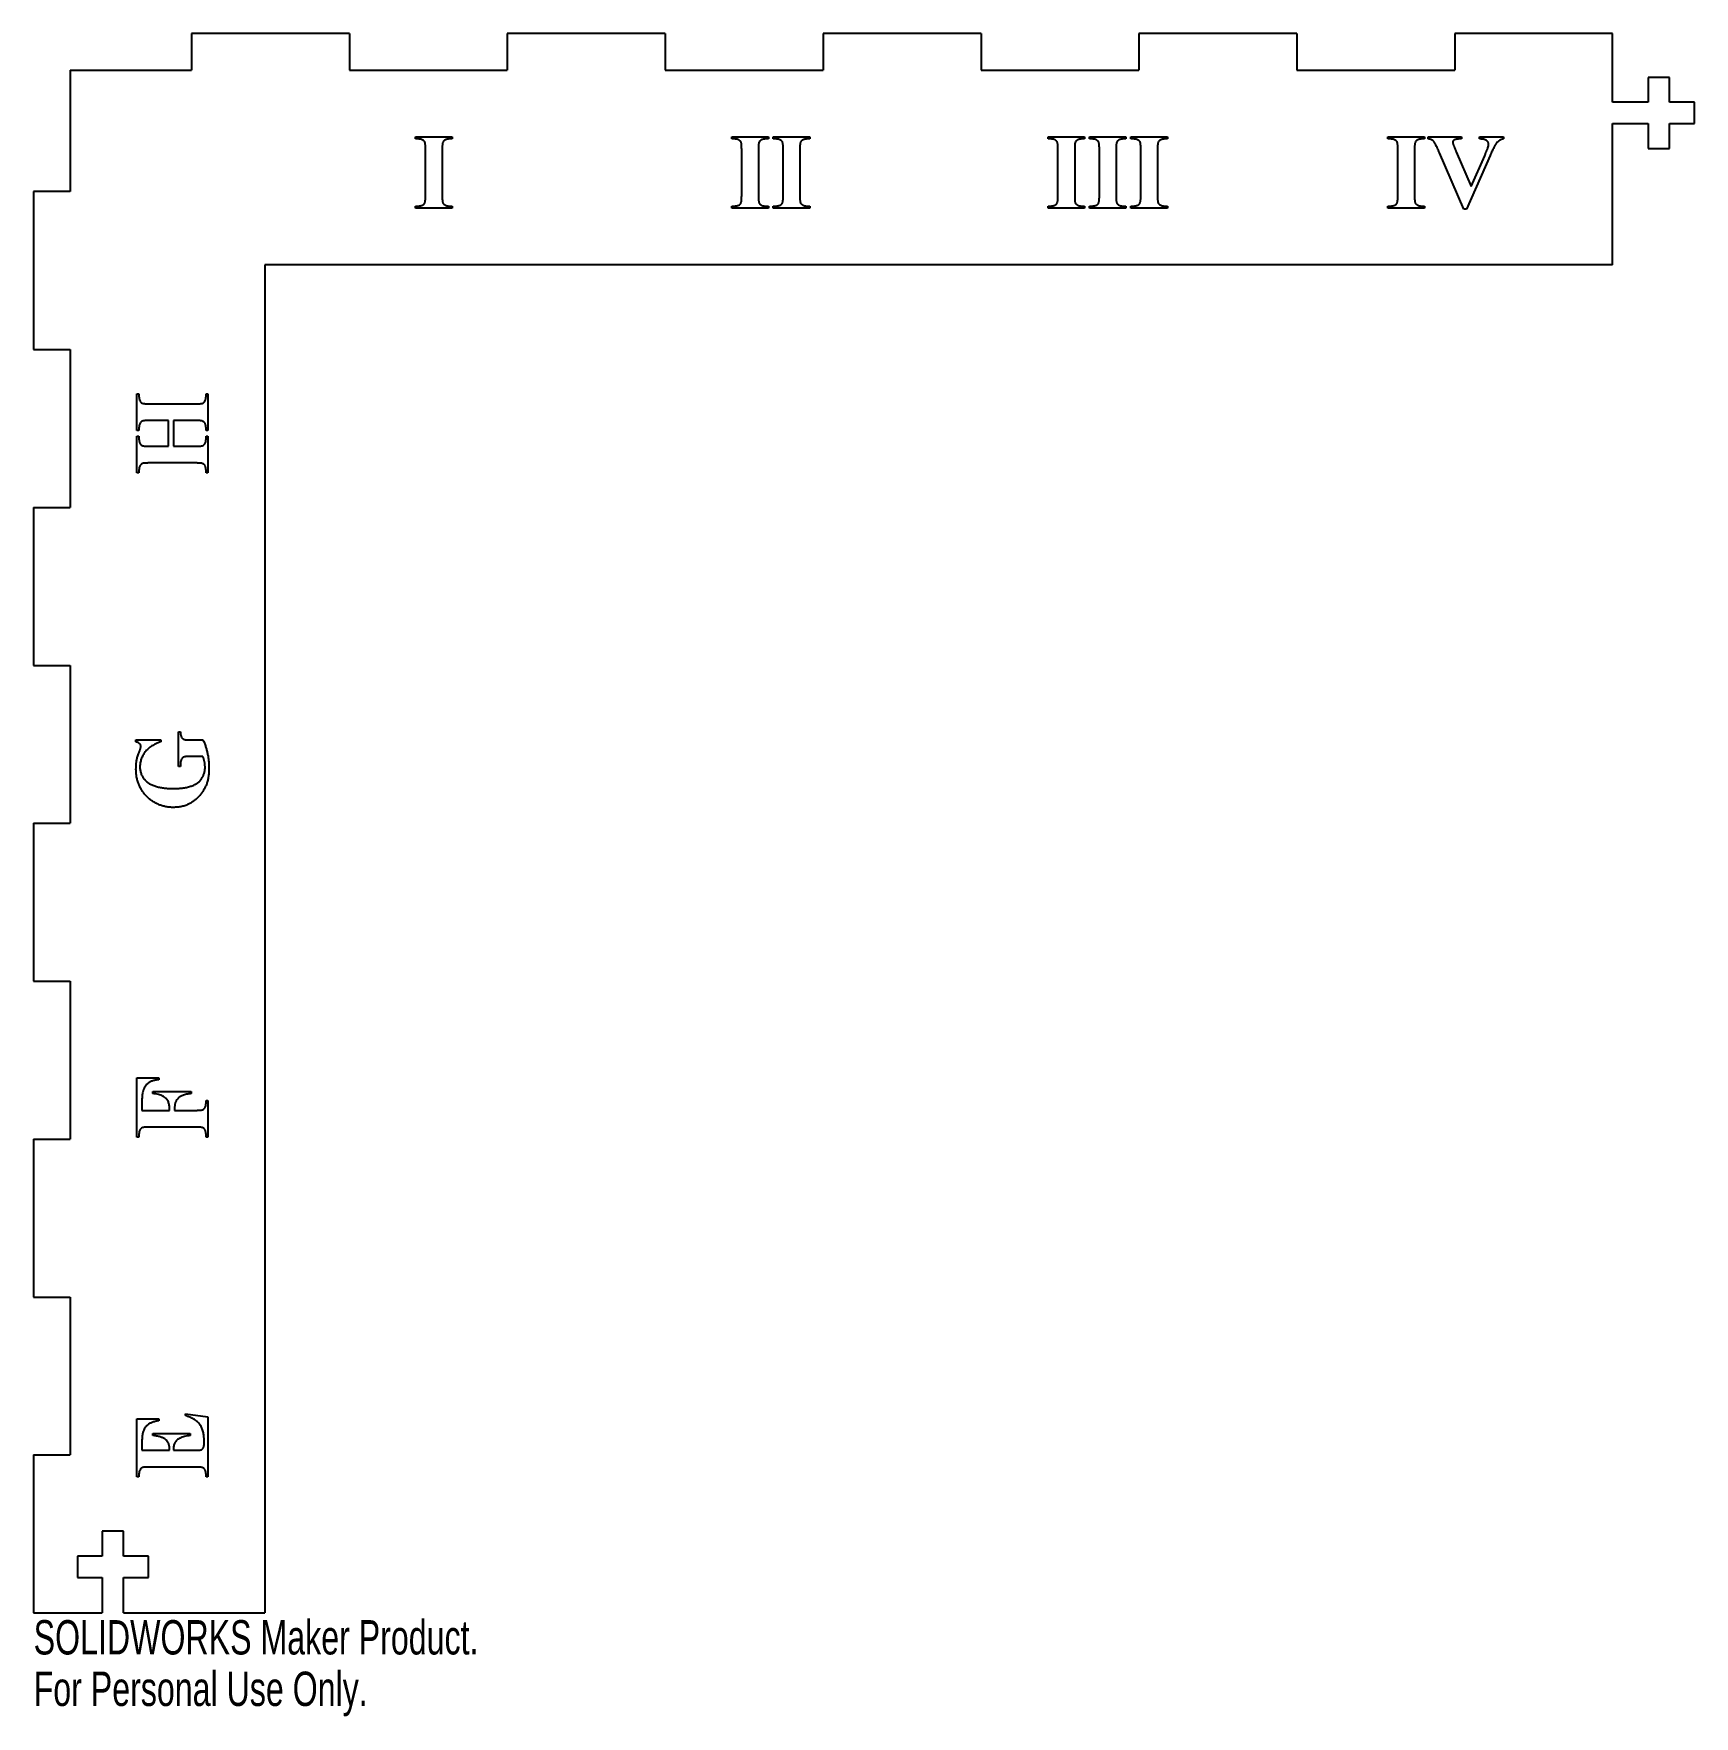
# Model space of a CAD drawing. Header units: millimetres. Extents: x 0 to 234, y -237 to 0.
import ezdxf

# ---------------------------------------------------------------- set-up
doc = ezdxf.new("R2010")
doc.units = ezdxf.units.MM
doc.styles.add('SLDTEXTSTYLE0', font='TXT', dxfattribs={"width": 0.7})

msp = doc.modelspace()

# ---------------------------------------------------------------- linework, layer by layer
at = {"color": 7, "linetype": 'Continuous', "lineweight": 25}
for p, q in [((22.23, 0), (22.23, -5.15)), ((44.45, 0), (22.23, 0)), ((44.45, 0), (44.45, -5.15)), ((66.67, 0), (66.67, -5.15)), ((88.9, 0), (66.67, 0)), ((88.9, 0), (88.9, -5.15)), ((111.12, 0), (111.12, -5.15)), ((133.35, 0), (111.12, 0)), ((133.35, 0), (133.35, -5.15)), ((155.57, 0), (155.57, -5.15)), ((177.8, 0), (155.57, 0)), ((177.8, 0), (177.8, -5.15)), ((200.03, 0), (200.03, -5.15)), ((222.25, 0), (200.03, 0)), ((222.25, -9.65), (222.25, 0)), ((5.15, -5.15), (5.15, -22.23)), ((5.15, -5.15), (22.23, -5.15)), ((44.45, -5.15), (66.67, -5.15)), ((88.9, -5.15), (111.12, -5.15)), ((133.35, -5.15), (155.57, -5.15)), ((177.8, -5.15), (200.03, -5.15)), ((227.25, -6.15), (227.25, -9.65)), ((230.25, -6.15), (227.25, -6.15)), ((230.25, -9.65), (230.25, -6.15)), ((227.25, -9.65), (222.25, -9.65)), ((233.75, -9.65), (230.25, -9.65)), ((233.75, -12.65), (233.75, -9.65)), ((222.25, -12.65), (227.25, -12.65)), ((222.25, -32.54), (222.25, -12.65)), ((227.25, -12.65), (227.25, -16.15)), ((230.25, -12.65), (233.75, -12.65)), ((230.25, -16.15), (230.25, -12.65)), ((53.76, -14.54), (58.9, -14.54)), ((53.76, -14.82), (53.76, -14.54)), ((54.08, -14.82), (53.76, -14.82)), ((55.15, -22.88), (55.15, -16.21)), ((57.51, -16.21), (57.51, -22.88)), ((58.9, -14.82), (58.57, -14.82)), ((58.9, -14.54), (58.9, -14.82)), ((98.27, -14.54), (103.41, -14.54)), ((98.27, -14.82), (98.27, -14.54)), ((98.59, -14.82), (98.27, -14.82)), ((99.66, -22.88), (99.66, -16.21)), ((102.02, -16.21), (102.02, -22.88)), ((103.41, -14.82), (103.08, -14.82)), ((103.41, -14.54), (103.41, -14.82)), ((104.1, -14.54), (109.24, -14.54)), ((104.1, -14.82), (104.1, -14.54)), ((104.43, -14.82), (104.1, -14.82)), ((105.49, -22.88), (105.49, -16.21)), ((107.85, -16.21), (107.85, -22.88)), ((109.24, -14.82), (108.91, -14.82)), ((109.24, -14.54), (109.24, -14.82)), ((142.78, -14.54), (147.92, -14.54)), ((142.78, -14.82), (142.78, -14.54)), ((143.1, -14.82), (142.78, -14.82)), ((144.17, -22.88), (144.17, -16.21)), ((146.53, -16.21), (146.53, -22.88)), ((147.92, -14.82), (147.59, -14.82)), ((147.92, -14.54), (147.92, -14.82)), ((148.61, -14.54), (153.75, -14.54)), ((148.61, -14.82), (148.61, -14.54)), ((148.94, -14.82), (148.61, -14.82)), ((150, -22.88), (150, -16.21)), ((152.36, -16.21), (152.36, -22.88)), ((153.75, -14.82), (153.42, -14.82)), ((153.75, -14.54), (153.75, -14.82)), ((154.44, -14.54), (159.58, -14.54)), ((154.44, -14.82), (154.44, -14.54)), ((154.77, -14.82), (154.44, -14.82)), ((155.83, -22.88), (155.83, -16.21)), ((158.19, -16.21), (158.19, -22.88)), ((159.58, -14.82), (159.26, -14.82)), ((159.58, -14.54), (159.58, -14.82)), ((190.62, -14.54), (195.76, -14.54)), ((190.62, -14.82), (190.62, -14.54)), ((190.95, -14.82), (190.62, -14.82)), ((192.01, -22.88), (192.01, -16.21)), ((194.37, -16.21), (194.37, -22.88)), ((195.76, -14.82), (195.43, -14.82)), ((195.76, -14.54), (195.76, -14.82)), ((196.27, -14.54), (200.96, -14.54)), ((196.27, -14.82), (196.27, -14.54)), ((200.96, -14.82), (200.8, -14.82)), ((200.96, -14.54), (200.96, -14.82)), ((203.49, -14.82), (203.49, -14.54)), ((203.49, -14.54), (206.87, -14.54)), ((206.87, -14.54), (206.87, -14.82)), ((227.25, -16.15), (230.25, -16.15)), ((201.31, -24.68), (197.88, -16.76)), ((200.22, -16.61), (202.34, -21.5)), ((204.99, -17.17), (201.69, -24.68)), ((202.34, -21.5), (204.24, -17.18)), ((0, -22.23), (0, -44.45)), ((5.15, -22.23), (0, -22.23)), ((53.76, -24.27), (54.08, -24.27)), ((53.76, -24.54), (53.76, -24.27)), ((58.9, -24.54), (53.76, -24.54)), ((58.57, -24.27), (58.9, -24.27)), ((58.9, -24.27), (58.9, -24.54)), ((98.27, -24.27), (98.59, -24.27)), ((98.27, -24.54), (98.27, -24.27)), ((103.41, -24.54), (98.27, -24.54)), ((103.08, -24.27), (103.41, -24.27)), ((103.41, -24.27), (103.41, -24.54)), ((104.1, -24.27), (104.43, -24.27)), ((104.1, -24.54), (104.1, -24.27)), ((109.24, -24.54), (104.1, -24.54)), ((108.91, -24.27), (109.24, -24.27)), ((109.24, -24.27), (109.24, -24.54)), ((142.78, -24.27), (143.1, -24.27)), ((142.78, -24.54), (142.78, -24.27)), ((147.92, -24.54), (142.78, -24.54)), ((147.59, -24.27), (147.92, -24.27)), ((147.92, -24.27), (147.92, -24.54)), ((148.61, -24.27), (148.94, -24.27)), ((148.61, -24.54), (148.61, -24.27)), ((153.75, -24.54), (148.61, -24.54)), ((153.42, -24.27), (153.75, -24.27)), ((153.75, -24.27), (153.75, -24.54)), ((154.44, -24.27), (154.77, -24.27)), ((154.44, -24.54), (154.44, -24.27)), ((159.58, -24.54), (154.44, -24.54)), ((159.26, -24.27), (159.58, -24.27)), ((159.58, -24.27), (159.58, -24.54)), ((190.62, -24.27), (190.95, -24.27)), ((190.62, -24.54), (190.62, -24.27)), ((195.76, -24.54), (190.62, -24.54)), ((195.43, -24.27), (195.76, -24.27)), ((195.76, -24.27), (195.76, -24.54)), ((201.69, -24.68), (201.31, -24.68)), ((222.25, -32.54), (32.54, -32.54)), ((32.54, -32.54), (32.54, -222.25)), ((0, -44.45), (5.15, -44.45)), ((5.15, -44.45), (5.15, -66.67)), ((14.54, -50.7), (14.82, -50.7)), ((14.54, -55.84), (14.54, -50.7)), ((14.82, -50.7), (14.82, -51.02)), ((16.21, -52.09), (22.88, -52.09)), ((24.27, -50.7), (24.54, -50.7)), ((24.27, -51.02), (24.27, -50.7)), ((24.54, -50.7), (24.54, -55.84)), ((18.99, -54.45), (16.21, -54.45)), ((18.99, -58.06), (18.99, -54.45)), ((22.88, -54.45), (19.68, -54.45)), ((19.68, -54.45), (19.68, -58.06)), ((14.82, -55.84), (14.54, -55.84)), ((14.54, -56.67), (14.82, -56.67)), ((14.54, -61.81), (14.54, -56.67)), ((14.82, -55.52), (14.82, -55.84)), ((14.82, -56.67), (14.82, -57)), ((24.27, -55.84), (24.27, -55.52)), ((24.54, -55.84), (24.27, -55.84)), ((24.27, -56.67), (24.54, -56.67)), ((24.27, -57), (24.27, -56.67)), ((24.54, -56.67), (24.54, -61.81)), ((16.21, -58.06), (18.99, -58.06)), ((19.68, -58.06), (22.88, -58.06)), ((14.82, -61.48), (14.82, -61.81)), ((22.88, -60.42), (16.21, -60.42)), ((24.27, -61.81), (24.27, -61.48)), ((14.82, -61.81), (14.54, -61.81)), ((24.54, -61.81), (24.27, -61.81)), ((0, -66.67), (0, -88.9)), ((0, -66.67), (5.15, -66.67)), ((0, -88.9), (5.15, -88.9)), ((5.15, -88.9), (5.15, -111.12)), ((14.4, -99.38), (17.88, -99.38)), ((14.4, -99.66), (14.4, -99.38)), ((17.88, -99.38), (17.88, -99.66)), ((20.38, -98.27), (20.65, -98.27)), ((20.38, -103.13), (20.38, -98.27)), ((21.77, -99.38), (23.83, -99.38)), ((23.83, -101.74), (21.77, -101.74)), ((20.65, -103.13), (20.38, -103.13)), ((20.65, -102.85), (20.65, -103.13)), ((0, -111.12), (0, -133.35)), ((0, -111.12), (5.15, -111.12)), ((0, -133.35), (5.15, -133.35)), ((5.15, -133.35), (5.15, -155.57)), ((14.54, -146.94), (17.6, -146.94)), ((14.54, -155.28), (14.54, -146.94)), ((16.77, -148.89), (22.18, -148.89)), ((16.77, -149.17), (16.77, -148.89)), ((17.6, -146.94), (17.6, -147.22)), ((22.18, -148.89), (22.18, -149.17)), ((15.24, -150.55), (15.24, -151.53)), ((15.24, -151.53), (19.13, -151.53)), ((19.13, -151.53), (19.13, -151.25)), ((19.82, -151.25), (19.82, -151.53)), ((19.82, -151.53), (22.88, -151.53)), ((24.27, -150.14), (24.54, -150.14)), ((24.27, -150.46), (24.27, -150.14)), ((24.54, -150.14), (24.54, -155.28)), ((22.88, -153.89), (16.21, -153.89)), ((0, -155.57), (0, -177.8)), ((0, -155.57), (5.15, -155.57)), ((14.82, -155.28), (14.54, -155.28)), ((14.82, -154.95), (14.82, -155.28)), ((24.27, -155.28), (24.27, -154.95)), ((24.54, -155.28), (24.27, -155.28)), ((0, -177.8), (5.15, -177.8)), ((5.15, -177.8), (5.15, -200.03)), ((14.54, -194.93), (17.6, -194.93)), ((14.54, -203.12), (14.54, -194.93)), ((17.6, -194.93), (17.6, -195.2)), ((21.39, -194.23), (24.54, -194.67)), ((21.39, -194.49), (21.39, -194.23)), ((24.54, -194.67), (24.54, -203.12)), ((15.24, -198.4), (15.24, -199.37)), ((16.77, -197.01), (22.04, -197.01)), ((16.77, -197.29), (16.77, -197.01)), ((22.04, -197.01), (22.04, -197.29)), ((23.99, -198.44), (23.99, -197.86)), ((0, -200.03), (0, -222.25)), ((0, -200.03), (5.15, -200.03)), ((15.24, -199.37), (19.13, -199.37)), ((19.13, -199.37), (19.13, -199.17)), ((19.68, -199.37), (22.54, -199.37)), ((14.82, -203.12), (14.54, -203.12)), ((14.82, -202.79), (14.82, -203.12)), ((22.88, -201.73), (16.21, -201.73)), ((24.27, -203.12), (24.27, -202.79)), ((24.54, -203.12), (24.27, -203.12)), ((12.65, -210.75), (9.65, -210.75)), ((9.65, -210.75), (9.65, -214.25)), ((12.65, -214.25), (12.65, -210.75)), ((9.65, -214.25), (6.15, -214.25)), ((6.15, -214.25), (6.15, -217.25)), ((16.15, -214.25), (12.65, -214.25)), ((16.15, -217.25), (16.15, -214.25)), ((6.15, -217.25), (9.65, -217.25)), ((9.65, -217.25), (9.65, -222.25)), ((12.65, -222.25), (12.65, -217.25)), ((12.65, -217.25), (16.15, -217.25)), ((0, -222.25), (9.65, -222.25)), ((12.65, -222.25), (32.54, -222.25))]:
    msp.add_line(p, q, dxfattribs=at)
for points, knots in [([(55.15, -16.21), (55.15, -16.15), (55.14, -16.04), (55.14, -15.88), (55.14, -15.74), (55.13, -15.61), (55.12, -15.51), (55.1, -15.42), (55.09, -15.34), (55.06, -15.27), (55.02, -15.19), (54.94, -15.11), (54.85, -15.03), (54.74, -14.96), (54.61, -14.89), (54.45, -14.85), (54.28, -14.83), (54.15, -14.82), (54.08, -14.82)], [0, 0, 0, 0, 0.084613, 0.161914, 0.229881, 0.289565, 0.342051, 0.385497, 0.421755, 0.449509, 0.498612, 0.551975, 0.609755, 0.673205, 0.743313, 0.82036, 0.904857, 1, 1, 1, 1]), ([(57.59, -15.31), (57.58, -15.33), (57.56, -15.37), (57.55, -15.44), (57.53, -15.52), (57.53, -15.63), (57.52, -15.75), (57.51, -15.89), (57.51, -16.04), (57.51, -16.15), (57.51, -16.21)], [0, 0, 0, 0, 0.0613944, 0.1398539, 0.2347603, 0.350353, 0.4848272, 0.6382897, 0.8083673, 1, 1, 1, 1]), ([(57.88, -14.97), (57.85, -14.99), (57.79, -15.03), (57.71, -15.11), (57.64, -15.2), (57.61, -15.27), (57.59, -15.31)], [0, 0, 0, 0, 0.2322074, 0.4697022, 0.7270458, 1, 1, 1, 1]), ([(58.57, -14.82), (58.5, -14.82), (58.37, -14.83), (58.19, -14.85), (58.03, -14.9), (57.93, -14.95), (57.88, -14.97)], [0, 0, 0, 0, 0.286954, 0.546199, 0.781657, 1, 1, 1, 1]), ([(99.66, -16.21), (99.65, -16.15), (99.65, -16.04), (99.65, -15.88), (99.65, -15.74), (99.64, -15.61), (99.63, -15.51), (99.61, -15.42), (99.6, -15.34), (99.57, -15.27), (99.53, -15.19), (99.45, -15.11), (99.36, -15.03), (99.25, -14.96), (99.12, -14.89), (98.96, -14.85), (98.79, -14.83), (98.66, -14.82), (98.59, -14.82)], [0, 0, 0, 0, 0.084613, 0.161914, 0.229881, 0.289565, 0.342051, 0.385497, 0.421755, 0.449509, 0.498612, 0.551975, 0.609755, 0.673205, 0.743313, 0.82036, 0.904857, 1, 1, 1, 1]), ([(102.1, -15.31), (102.09, -15.33), (102.07, -15.37), (102.06, -15.44), (102.04, -15.52), (102.04, -15.63), (102.03, -15.75), (102.02, -15.89), (102.02, -16.04), (102.02, -16.15), (102.02, -16.21)], [0, 0, 0, 0, 0.061394, 0.139854, 0.23476, 0.350353, 0.484827, 0.63829, 0.808367, 1, 1, 1, 1]), ([(102.39, -14.97), (102.36, -14.99), (102.3, -15.03), (102.22, -15.11), (102.15, -15.2), (102.12, -15.27), (102.1, -15.31)], [0, 0, 0, 0, 0.232207, 0.469702, 0.727046, 1, 1, 1, 1]), ([(103.08, -14.82), (103.01, -14.82), (102.88, -14.83), (102.7, -14.85), (102.54, -14.9), (102.44, -14.95), (102.39, -14.97)], [0, 0, 0, 0, 0.286954, 0.546199, 0.781657, 1, 1, 1, 1]), ([(105.49, -16.21), (105.49, -16.15), (105.49, -16.04), (105.49, -15.88), (105.48, -15.74), (105.47, -15.61), (105.46, -15.51), (105.44, -15.42), (105.43, -15.34), (105.4, -15.27), (105.36, -15.19), (105.29, -15.11), (105.19, -15.03), (105.08, -14.96), (104.95, -14.89), (104.79, -14.85), (104.62, -14.83), (104.49, -14.82), (104.43, -14.82)], [0, 0, 0, 0, 0.084613, 0.161914, 0.229881, 0.289565, 0.342051, 0.385497, 0.421755, 0.449509, 0.498612, 0.551975, 0.609755, 0.673205, 0.743313, 0.82036, 0.904857, 1, 1, 1, 1]), ([(107.93, -15.31), (107.92, -15.33), (107.91, -15.37), (107.9, -15.44), (107.88, -15.52), (107.87, -15.63), (107.86, -15.75), (107.85, -15.89), (107.85, -16.04), (107.85, -16.15), (107.85, -16.21)], [0, 0, 0, 0, 0.061394, 0.139854, 0.23476, 0.350353, 0.484827, 0.63829, 0.808367, 1, 1, 1, 1]), ([(108.23, -14.97), (108.2, -14.99), (108.13, -15.03), (108.05, -15.11), (107.98, -15.2), (107.95, -15.27), (107.93, -15.31)], [0, 0, 0, 0, 0.232207, 0.469702, 0.727046, 1, 1, 1, 1]), ([(108.91, -14.82), (108.85, -14.82), (108.72, -14.83), (108.53, -14.85), (108.37, -14.9), (108.27, -14.95), (108.23, -14.97)], [0, 0, 0, 0, 0.286954, 0.546199, 0.781657, 1, 1, 1, 1]), ([(144.17, -16.21), (144.16, -16.15), (144.16, -16.04), (144.16, -15.88), (144.16, -15.74), (144.15, -15.61), (144.14, -15.51), (144.12, -15.42), (144.11, -15.34), (144.08, -15.27), (144.04, -15.19), (143.96, -15.11), (143.87, -15.03), (143.76, -14.96), (143.63, -14.89), (143.47, -14.85), (143.29, -14.83), (143.17, -14.82), (143.1, -14.82)], [0, 0, 0, 0, 0.084613, 0.161914, 0.229881, 0.289565, 0.342051, 0.385497, 0.421755, 0.449509, 0.498612, 0.551975, 0.609755, 0.673205, 0.743313, 0.82036, 0.904857, 1, 1, 1, 1]), ([(146.61, -15.31), (146.6, -15.33), (146.58, -15.37), (146.57, -15.44), (146.55, -15.52), (146.55, -15.63), (146.54, -15.75), (146.53, -15.89), (146.53, -16.04), (146.53, -16.15), (146.53, -16.21)], [0, 0, 0, 0, 0.061394, 0.139854, 0.23476, 0.350353, 0.484827, 0.63829, 0.808367, 1, 1, 1, 1]), ([(146.9, -14.97), (146.87, -14.99), (146.81, -15.03), (146.73, -15.11), (146.66, -15.2), (146.63, -15.27), (146.61, -15.31)], [0, 0, 0, 0, 0.2322074, 0.4697022, 0.7270458, 1, 1, 1, 1]), ([(147.59, -14.82), (147.52, -14.82), (147.39, -14.83), (147.21, -14.85), (147.05, -14.9), (146.95, -14.95), (146.9, -14.97)], [0, 0, 0, 0, 0.286954, 0.546199, 0.781657, 1, 1, 1, 1]), ([(150, -16.21), (150, -16.15), (150, -16.04), (150, -15.88), (149.99, -15.74), (149.98, -15.61), (149.97, -15.51), (149.95, -15.42), (149.94, -15.34), (149.91, -15.27), (149.87, -15.19), (149.8, -15.11), (149.7, -15.03), (149.59, -14.96), (149.46, -14.89), (149.3, -14.85), (149.13, -14.83), (149, -14.82), (148.94, -14.82)], [0, 0, 0, 0, 0.084613, 0.161914, 0.229881, 0.289565, 0.342051, 0.385497, 0.421755, 0.449509, 0.498612, 0.551975, 0.609755, 0.673205, 0.743313, 0.82036, 0.904857, 1, 1, 1, 1]), ([(152.44, -15.31), (152.43, -15.33), (152.42, -15.37), (152.41, -15.44), (152.39, -15.52), (152.38, -15.63), (152.37, -15.75), (152.36, -15.89), (152.36, -16.04), (152.36, -16.15), (152.36, -16.21)], [0, 0, 0, 0, 0.0613944, 0.1398539, 0.2347603, 0.350353, 0.4848272, 0.6382897, 0.8083673, 1, 1, 1, 1]), ([(152.74, -14.97), (152.71, -14.99), (152.64, -15.03), (152.56, -15.11), (152.49, -15.2), (152.46, -15.27), (152.44, -15.31)], [0, 0, 0, 0, 0.2322074, 0.4697022, 0.7270458, 1, 1, 1, 1]), ([(153.42, -14.82), (153.36, -14.82), (153.23, -14.83), (153.04, -14.85), (152.88, -14.9), (152.78, -14.95), (152.74, -14.97)], [0, 0, 0, 0, 0.286954, 0.546199, 0.781657, 1, 1, 1, 1]), ([(155.83, -16.21), (155.83, -16.15), (155.83, -16.04), (155.83, -15.88), (155.82, -15.74), (155.81, -15.61), (155.8, -15.51), (155.79, -15.42), (155.78, -15.34), (155.75, -15.27), (155.7, -15.19), (155.63, -15.11), (155.54, -15.03), (155.43, -14.96), (155.29, -14.89), (155.14, -14.85), (154.96, -14.83), (154.84, -14.82), (154.77, -14.82)], [0, 0, 0, 0, 0.084613, 0.161914, 0.229881, 0.289565, 0.342051, 0.385497, 0.421755, 0.449509, 0.498612, 0.551975, 0.609755, 0.673205, 0.743313, 0.82036, 0.904857, 1, 1, 1, 1]), ([(158.27, -15.31), (158.27, -15.33), (158.25, -15.37), (158.24, -15.44), (158.22, -15.52), (158.21, -15.63), (158.2, -15.75), (158.2, -15.89), (158.2, -16.04), (158.19, -16.15), (158.19, -16.21)], [0, 0, 0, 0, 0.061394, 0.139854, 0.23476, 0.350353, 0.484827, 0.63829, 0.808367, 1, 1, 1, 1]), ([(158.57, -14.97), (158.54, -14.99), (158.48, -15.03), (158.4, -15.11), (158.33, -15.2), (158.29, -15.27), (158.27, -15.31)], [0, 0, 0, 0, 0.2322074, 0.4697022, 0.7270458, 1, 1, 1, 1]), ([(159.26, -14.82), (159.19, -14.82), (159.06, -14.83), (158.88, -14.85), (158.71, -14.9), (158.62, -14.95), (158.57, -14.97)], [0, 0, 0, 0, 0.286954, 0.546199, 0.781657, 1, 1, 1, 1]), ([(192.01, -16.21), (192.01, -16.15), (192.01, -16.04), (192.01, -15.88), (192, -15.74), (191.99, -15.61), (191.98, -15.51), (191.96, -15.42), (191.95, -15.34), (191.92, -15.27), (191.88, -15.19), (191.81, -15.11), (191.71, -15.03), (191.6, -14.96), (191.47, -14.89), (191.31, -14.85), (191.14, -14.83), (191.01, -14.82), (190.95, -14.82)], [0, 0, 0, 0, 0.084613, 0.161914, 0.229881, 0.289565, 0.342051, 0.385497, 0.421755, 0.449509, 0.498612, 0.551975, 0.609755, 0.673205, 0.743313, 0.82036, 0.904857, 1, 1, 1, 1]), ([(194.45, -15.31), (194.44, -15.33), (194.43, -15.37), (194.42, -15.44), (194.4, -15.52), (194.39, -15.63), (194.38, -15.75), (194.37, -15.89), (194.37, -16.04), (194.37, -16.15), (194.37, -16.21)], [0, 0, 0, 0, 0.0613944, 0.1398539, 0.2347603, 0.350353, 0.4848272, 0.6382897, 0.8083673, 1, 1, 1, 1]), ([(194.75, -14.97), (194.71, -14.99), (194.65, -15.03), (194.57, -15.11), (194.5, -15.2), (194.47, -15.27), (194.45, -15.31)], [0, 0, 0, 0, 0.2322074, 0.4697022, 0.7270458, 1, 1, 1, 1]), ([(195.43, -14.82), (195.37, -14.82), (195.24, -14.83), (195.05, -14.85), (194.89, -14.9), (194.79, -14.95), (194.75, -14.97)], [0, 0, 0, 0, 0.286954, 0.546199, 0.781657, 1, 1, 1, 1]), ([(197.88, -16.76), (197.83, -16.65), (197.74, -16.44), (197.6, -16.15), (197.48, -15.89), (197.37, -15.67), (197.28, -15.48), (197.19, -15.33), (197.12, -15.22), (197.04, -15.11), (196.92, -15.01), (196.75, -14.92), (196.52, -14.86), (196.36, -14.83), (196.27, -14.82)], [0, 0, 0, 0, 0.134166, 0.25386, 0.359826, 0.452076, 0.53028, 0.594141, 0.644445, 0.680702, 0.743013, 0.814727, 0.900391, 1, 1, 1, 1]), ([(199.92, -14.98), (199.89, -15), (199.84, -15.04), (199.79, -15.12), (199.75, -15.2), (199.75, -15.27), (199.75, -15.3)], [0, 0, 0, 0, 0.253544, 0.493111, 0.733645, 1, 1, 1, 1]), ([(199.75, -15.3), (199.75, -15.35), (199.76, -15.45), (199.79, -15.57), (199.83, -15.67), (199.86, -15.75), (199.9, -15.84), (199.94, -15.96), (200, -16.09), (200.07, -16.25), (200.14, -16.42), (200.19, -16.55), (200.22, -16.61)], [0, 0, 0, 0, 0.102758, 0.224433, 0.265571, 0.323377, 0.396981, 0.485245, 0.589337, 0.710705, 0.846714, 1, 1, 1, 1]), ([(200.8, -14.82), (200.7, -14.82), (200.51, -14.83), (200.27, -14.86), (200.07, -14.9), (199.96, -14.96), (199.92, -14.98)], [0, 0, 0, 0, 0.329366, 0.602928, 0.823778, 1, 1, 1, 1]), ([(204.32, -14.95), (204.27, -14.93), (204.15, -14.88), (203.95, -14.85), (203.73, -14.83), (203.57, -14.82), (203.49, -14.82)], [0, 0, 0, 0, 0.209361, 0.446467, 0.708433, 1, 1, 1, 1]), ([(204.24, -17.18), (204.27, -17.11), (204.33, -16.98), (204.41, -16.79), (204.48, -16.62), (204.54, -16.47), (204.6, -16.34), (204.64, -16.22), (204.68, -16.13), (204.72, -15.99), (204.77, -15.81), (204.78, -15.66), (204.78, -15.59)], [0, 0, 0, 0, 0.13407, 0.255033, 0.364576, 0.461521, 0.545869, 0.618349, 0.678252, 0.725194, 0.876632, 1, 1, 1, 1]), ([(204.78, -15.59), (204.78, -15.55), (204.78, -15.48), (204.76, -15.38), (204.72, -15.28), (204.67, -15.2), (204.6, -15.12), (204.52, -15.05), (204.43, -14.99), (204.36, -14.96), (204.32, -14.95)], [0, 0, 0, 0, 0.126341, 0.24749, 0.366487, 0.486538, 0.607139, 0.731098, 0.861768, 1, 1, 1, 1]), ([(205.91, -15.41), (205.88, -15.45), (205.82, -15.53), (205.73, -15.67), (205.63, -15.84), (205.52, -16.05), (205.4, -16.28), (205.27, -16.55), (205.13, -16.85), (205.04, -17.06), (204.99, -17.17)], [0, 0, 0, 0, 0.068686, 0.153325, 0.253307, 0.369754, 0.503284, 0.652961, 0.817881, 1, 1, 1, 1]), ([(206.87, -14.82), (206.78, -14.84), (206.6, -14.88), (206.35, -15.01), (206.11, -15.18), (205.98, -15.33), (205.91, -15.41)], [0, 0, 0, 0, 0.236918, 0.476333, 0.727682, 1, 1, 1, 1]), ([(55.07, -23.78), (55.07, -23.76), (55.09, -23.72), (55.1, -23.65), (55.12, -23.56), (55.13, -23.46), (55.14, -23.34), (55.14, -23.2), (55.14, -23.04), (55.15, -22.93), (55.15, -22.88)], [0, 0, 0, 0, 0.061393, 0.137513, 0.234775, 0.350365, 0.484836, 0.635903, 0.808372, 1, 1, 1, 1]), ([(57.51, -22.88), (57.51, -22.94), (57.51, -23.05), (57.51, -23.21), (57.52, -23.35), (57.53, -23.47), (57.54, -23.58), (57.55, -23.67), (57.57, -23.74), (57.59, -23.82), (57.64, -23.9), (57.71, -23.98), (57.81, -24.06), (57.92, -24.13), (58.05, -24.19), (58.21, -24.24), (58.38, -24.26), (58.51, -24.26), (58.57, -24.27)], [0, 0, 0, 0, 0.084655, 0.161995, 0.229995, 0.289791, 0.341264, 0.385602, 0.421087, 0.448854, 0.499407, 0.552796, 0.610605, 0.674087, 0.744229, 0.821315, 0.905853, 1, 1, 1, 1]), ([(99.58, -23.78), (99.58, -23.76), (99.6, -23.72), (99.61, -23.65), (99.63, -23.56), (99.64, -23.46), (99.65, -23.34), (99.65, -23.2), (99.65, -23.04), (99.65, -22.93), (99.66, -22.88)], [0, 0, 0, 0, 0.061393, 0.137513, 0.234775, 0.350365, 0.484836, 0.635903, 0.808372, 1, 1, 1, 1]), ([(102.02, -22.88), (102.02, -22.94), (102.02, -23.05), (102.02, -23.21), (102.03, -23.35), (102.04, -23.47), (102.05, -23.58), (102.06, -23.67), (102.08, -23.74), (102.1, -23.82), (102.15, -23.9), (102.22, -23.98), (102.32, -24.06), (102.43, -24.13), (102.56, -24.19), (102.72, -24.24), (102.89, -24.26), (103.02, -24.26), (103.08, -24.27)], [0, 0, 0, 0, 0.084655, 0.161995, 0.229995, 0.289791, 0.341264, 0.385602, 0.421087, 0.448854, 0.499407, 0.552796, 0.610605, 0.674087, 0.744229, 0.821315, 0.905853, 1, 1, 1, 1]), ([(105.41, -23.78), (105.42, -23.76), (105.43, -23.72), (105.44, -23.65), (105.46, -23.56), (105.47, -23.46), (105.48, -23.34), (105.49, -23.2), (105.49, -23.04), (105.49, -22.93), (105.49, -22.88)], [0, 0, 0, 0, 0.061393, 0.137513, 0.234775, 0.350365, 0.484836, 0.635903, 0.808372, 1, 1, 1, 1]), ([(107.85, -22.88), (107.85, -22.94), (107.85, -23.05), (107.85, -23.21), (107.86, -23.35), (107.87, -23.47), (107.88, -23.58), (107.89, -23.67), (107.91, -23.74), (107.94, -23.82), (107.98, -23.9), (108.06, -23.98), (108.15, -24.06), (108.26, -24.13), (108.39, -24.19), (108.55, -24.24), (108.72, -24.26), (108.85, -24.26), (108.91, -24.27)], [0, 0, 0, 0, 0.084655, 0.161995, 0.229995, 0.289791, 0.341264, 0.385602, 0.421087, 0.448854, 0.499407, 0.552796, 0.610605, 0.674087, 0.744229, 0.821315, 0.905853, 1, 1, 1, 1]), ([(144.09, -23.78), (144.09, -23.76), (144.11, -23.72), (144.12, -23.65), (144.14, -23.56), (144.15, -23.46), (144.16, -23.34), (144.16, -23.2), (144.16, -23.04), (144.16, -22.93), (144.17, -22.88)], [0, 0, 0, 0, 0.061393, 0.137513, 0.234775, 0.350365, 0.484836, 0.635903, 0.808372, 1, 1, 1, 1]), ([(146.53, -22.88), (146.53, -22.94), (146.53, -23.05), (146.53, -23.21), (146.54, -23.35), (146.55, -23.47), (146.56, -23.58), (146.57, -23.67), (146.59, -23.74), (146.61, -23.82), (146.66, -23.9), (146.73, -23.98), (146.83, -24.06), (146.94, -24.13), (147.07, -24.19), (147.23, -24.24), (147.4, -24.26), (147.52, -24.26), (147.59, -24.27)], [0, 0, 0, 0, 0.084655, 0.161995, 0.229995, 0.289791, 0.341264, 0.385602, 0.421087, 0.448854, 0.499407, 0.552796, 0.610605, 0.674087, 0.744229, 0.821315, 0.905853, 1, 1, 1, 1]), ([(149.92, -23.78), (149.93, -23.76), (149.94, -23.72), (149.95, -23.65), (149.97, -23.56), (149.98, -23.46), (149.99, -23.34), (150, -23.2), (150, -23.04), (150, -22.93), (150, -22.88)], [0, 0, 0, 0, 0.061393, 0.137513, 0.234775, 0.350365, 0.484836, 0.635903, 0.808372, 1, 1, 1, 1]), ([(152.36, -22.88), (152.36, -22.94), (152.36, -23.05), (152.36, -23.21), (152.37, -23.35), (152.38, -23.47), (152.39, -23.58), (152.4, -23.67), (152.42, -23.74), (152.45, -23.82), (152.49, -23.9), (152.57, -23.98), (152.66, -24.06), (152.77, -24.13), (152.9, -24.19), (153.06, -24.24), (153.23, -24.26), (153.36, -24.26), (153.42, -24.27)], [0, 0, 0, 0, 0.084655, 0.161995, 0.229995, 0.289791, 0.341264, 0.385602, 0.421087, 0.448854, 0.499407, 0.552796, 0.610605, 0.674087, 0.744229, 0.821315, 0.905853, 1, 1, 1, 1]), ([(155.75, -23.78), (155.76, -23.76), (155.77, -23.72), (155.79, -23.65), (155.8, -23.56), (155.81, -23.46), (155.82, -23.34), (155.83, -23.2), (155.83, -23.04), (155.83, -22.93), (155.83, -22.88)], [0, 0, 0, 0, 0.061393, 0.137513, 0.234775, 0.350365, 0.484836, 0.635903, 0.808372, 1, 1, 1, 1]), ([(158.19, -22.88), (158.19, -22.94), (158.2, -23.05), (158.2, -23.21), (158.2, -23.35), (158.21, -23.47), (158.22, -23.58), (158.24, -23.67), (158.25, -23.74), (158.28, -23.82), (158.33, -23.9), (158.4, -23.98), (158.49, -24.06), (158.6, -24.13), (158.74, -24.19), (158.89, -24.24), (159.07, -24.26), (159.19, -24.26), (159.26, -24.27)], [0, 0, 0, 0, 0.084655, 0.161995, 0.229995, 0.289791, 0.341264, 0.385602, 0.421087, 0.448854, 0.499407, 0.552796, 0.610605, 0.674087, 0.744229, 0.821315, 0.905853, 1, 1, 1, 1]), ([(191.93, -23.78), (191.94, -23.76), (191.95, -23.72), (191.96, -23.65), (191.98, -23.56), (191.99, -23.46), (192, -23.34), (192.01, -23.2), (192.01, -23.04), (192.01, -22.93), (192.01, -22.88)], [0, 0, 0, 0, 0.061393, 0.137513, 0.234775, 0.350365, 0.484836, 0.635903, 0.808372, 1, 1, 1, 1]), ([(194.37, -22.88), (194.37, -22.94), (194.37, -23.05), (194.37, -23.21), (194.38, -23.35), (194.39, -23.47), (194.4, -23.58), (194.41, -23.67), (194.43, -23.74), (194.46, -23.82), (194.5, -23.9), (194.58, -23.98), (194.67, -24.06), (194.78, -24.13), (194.91, -24.19), (195.07, -24.24), (195.24, -24.26), (195.37, -24.26), (195.43, -24.27)], [0, 0, 0, 0, 0.084655, 0.161995, 0.229995, 0.289791, 0.341264, 0.385602, 0.421087, 0.448854, 0.499407, 0.552796, 0.610605, 0.674087, 0.744229, 0.821315, 0.905853, 1, 1, 1, 1]), ([(54.08, -24.27), (54.15, -24.26), (54.28, -24.26), (54.47, -24.23), (54.63, -24.19), (54.73, -24.14), (54.77, -24.12)], [0, 0, 0, 0, 0.286117, 0.544606, 0.782294, 1, 1, 1, 1]), ([(54.77, -24.12), (54.81, -24.1), (54.87, -24.06), (54.95, -23.98), (55.01, -23.89), (55.05, -23.81), (55.07, -23.78)], [0, 0, 0, 0, 0.233359, 0.472031, 0.727884, 1, 1, 1, 1]), ([(98.59, -24.27), (98.66, -24.26), (98.79, -24.26), (98.98, -24.23), (99.14, -24.19), (99.24, -24.14), (99.28, -24.12)], [0, 0, 0, 0, 0.286117, 0.544606, 0.782294, 1, 1, 1, 1]), ([(99.28, -24.12), (99.32, -24.1), (99.38, -24.06), (99.46, -23.98), (99.52, -23.89), (99.56, -23.81), (99.58, -23.78)], [0, 0, 0, 0, 0.233359, 0.472031, 0.727884, 1, 1, 1, 1]), ([(104.43, -24.27), (104.5, -24.26), (104.63, -24.26), (104.81, -24.23), (104.97, -24.19), (105.07, -24.14), (105.12, -24.12)], [0, 0, 0, 0, 0.286117, 0.544606, 0.782294, 1, 1, 1, 1]), ([(105.12, -24.12), (105.15, -24.1), (105.21, -24.06), (105.29, -23.98), (105.36, -23.89), (105.39, -23.81), (105.41, -23.78)], [0, 0, 0, 0, 0.233359, 0.472031, 0.727884, 1, 1, 1, 1]), ([(143.1, -24.27), (143.17, -24.26), (143.3, -24.26), (143.49, -24.23), (143.65, -24.19), (143.75, -24.14), (143.79, -24.12)], [0, 0, 0, 0, 0.286117, 0.544606, 0.782294, 1, 1, 1, 1]), ([(143.79, -24.12), (143.83, -24.1), (143.89, -24.06), (143.97, -23.98), (144.03, -23.89), (144.07, -23.81), (144.09, -23.78)], [0, 0, 0, 0, 0.233359, 0.472031, 0.727884, 1, 1, 1, 1]), ([(148.94, -24.27), (149.01, -24.26), (149.14, -24.26), (149.32, -24.23), (149.48, -24.19), (149.58, -24.14), (149.63, -24.12)], [0, 0, 0, 0, 0.286117, 0.544606, 0.782294, 1, 1, 1, 1]), ([(149.63, -24.12), (149.66, -24.1), (149.72, -24.06), (149.8, -23.98), (149.87, -23.89), (149.9, -23.81), (149.92, -23.78)], [0, 0, 0, 0, 0.233359, 0.472031, 0.727884, 1, 1, 1, 1]), ([(154.77, -24.27), (154.84, -24.26), (154.97, -24.26), (155.15, -24.23), (155.32, -24.19), (155.41, -24.14), (155.46, -24.12)], [0, 0, 0, 0, 0.286117, 0.544606, 0.782294, 1, 1, 1, 1]), ([(155.46, -24.12), (155.49, -24.1), (155.55, -24.06), (155.63, -23.98), (155.7, -23.89), (155.73, -23.81), (155.75, -23.78)], [0, 0, 0, 0, 0.233359, 0.472031, 0.727884, 1, 1, 1, 1]), ([(190.95, -24.27), (191.02, -24.26), (191.15, -24.26), (191.33, -24.23), (191.49, -24.19), (191.59, -24.14), (191.64, -24.12)], [0, 0, 0, 0, 0.286117, 0.544606, 0.782294, 1, 1, 1, 1]), ([(191.64, -24.12), (191.67, -24.1), (191.73, -24.06), (191.81, -23.98), (191.88, -23.89), (191.91, -23.81), (191.93, -23.78)], [0, 0, 0, 0, 0.233359, 0.472031, 0.727884, 1, 1, 1, 1]), ([(14.82, -51.02), (14.82, -51.09), (14.83, -51.22), (14.85, -51.41), (14.9, -51.57), (14.95, -51.67), (14.97, -51.71)], [0, 0, 0, 0, 0.2882081, 0.548846, 0.7857558, 1, 1, 1, 1]), ([(14.97, -51.71), (14.99, -51.74), (15.03, -51.81), (15.11, -51.89), (15.2, -51.96), (15.27, -51.99), (15.31, -52.01)], [0, 0, 0, 0, 0.231417, 0.471506, 0.727975, 1, 1, 1, 1]), ([(15.31, -52.01), (15.33, -52.02), (15.37, -52.03), (15.44, -52.05), (15.52, -52.06), (15.63, -52.07), (15.75, -52.08), (15.89, -52.09), (16.04, -52.09), (16.15, -52.09), (16.21, -52.09)], [0, 0, 0, 0, 0.061394, 0.139854, 0.23476, 0.350353, 0.484827, 0.63829, 0.808367, 1, 1, 1, 1]), ([(22.88, -52.09), (22.94, -52.09), (23.05, -52.09), (23.21, -52.09), (23.35, -52.08), (23.47, -52.07), (23.58, -52.06), (23.67, -52.05), (23.74, -52.03), (23.82, -52.01), (23.9, -51.96), (23.98, -51.89), (24.06, -51.79), (24.13, -51.68), (24.19, -51.55), (24.24, -51.39), (24.26, -51.21), (24.26, -51.09), (24.27, -51.02)], [0, 0, 0, 0, 0.084314, 0.161343, 0.229069, 0.288543, 0.339809, 0.384127, 0.419239, 0.446894, 0.496735, 0.549909, 0.60828, 0.672382, 0.743189, 0.819965, 0.905193, 1, 1, 1, 1]), ([(16.21, -54.45), (16.15, -54.45), (16.04, -54.45), (15.88, -54.45), (15.74, -54.46), (15.61, -54.47), (15.51, -54.48), (15.42, -54.5), (15.34, -54.51), (15.27, -54.54), (15.19, -54.58), (15.11, -54.65), (15.03, -54.75), (14.96, -54.86), (14.89, -55), (14.85, -55.15), (14.83, -55.33), (14.82, -55.46), (14.82, -55.52)], [0, 0, 0, 0, 0.084304, 0.161324, 0.229042, 0.288509, 0.340804, 0.384091, 0.420217, 0.44787, 0.496794, 0.549962, 0.608326, 0.67242, 0.74322, 0.819986, 0.905204, 1, 1, 1, 1]), ([(23.78, -54.53), (23.76, -54.52), (23.72, -54.51), (23.65, -54.5), (23.56, -54.48), (23.46, -54.47), (23.34, -54.46), (23.2, -54.45), (23.04, -54.45), (22.93, -54.45), (22.88, -54.45)], [0, 0, 0, 0, 0.061393, 0.137513, 0.234775, 0.350365, 0.484836, 0.635903, 0.808372, 1, 1, 1, 1]), ([(24.12, -54.83), (24.1, -54.8), (24.06, -54.74), (23.98, -54.66), (23.89, -54.59), (23.81, -54.55), (23.78, -54.53)], [0, 0, 0, 0, 0.231417, 0.471506, 0.727975, 1, 1, 1, 1]), ([(24.27, -55.52), (24.26, -55.45), (24.26, -55.32), (24.23, -55.14), (24.19, -54.97), (24.14, -54.87), (24.12, -54.83)], [0, 0, 0, 0, 0.288208, 0.548846, 0.785756, 1, 1, 1, 1]), ([(14.82, -57), (14.82, -57.07), (14.83, -57.2), (14.85, -57.38), (14.9, -57.54), (14.95, -57.64), (14.97, -57.69)], [0, 0, 0, 0, 0.286954, 0.546199, 0.781657, 1, 1, 1, 1]), ([(14.97, -57.69), (14.99, -57.72), (15.03, -57.78), (15.11, -57.86), (15.2, -57.93), (15.27, -57.96), (15.31, -57.98)], [0, 0, 0, 0, 0.232207, 0.469702, 0.727046, 1, 1, 1, 1]), ([(15.31, -57.98), (15.33, -57.99), (15.37, -58.01), (15.44, -58.02), (15.52, -58.03), (15.63, -58.04), (15.75, -58.05), (15.89, -58.06), (16.04, -58.06), (16.15, -58.06), (16.21, -58.06)], [0, 0, 0, 0, 0.061394, 0.139854, 0.23476, 0.350353, 0.484827, 0.63829, 0.808367, 1, 1, 1, 1]), ([(22.88, -58.06), (22.94, -58.06), (23.05, -58.06), (23.21, -58.06), (23.35, -58.05), (23.47, -58.04), (23.58, -58.03), (23.67, -58.02), (23.74, -58), (23.82, -57.97), (23.9, -57.93), (23.98, -57.86), (24.06, -57.76), (24.13, -57.65), (24.19, -57.52), (24.24, -57.36), (24.26, -57.19), (24.26, -57.06), (24.27, -57)], [0, 0, 0, 0, 0.084711, 0.162102, 0.230147, 0.289983, 0.34149, 0.386016, 0.421525, 0.449311, 0.499897, 0.552652, 0.611297, 0.67482, 0.74406, 0.821197, 0.905791, 1, 1, 1, 1]), ([(16.21, -60.42), (16.15, -60.42), (16.04, -60.43), (15.88, -60.43), (15.74, -60.43), (15.61, -60.44), (15.51, -60.45), (15.42, -60.47), (15.34, -60.48), (15.27, -60.51), (15.19, -60.55), (15.11, -60.63), (15.03, -60.72), (14.96, -60.83), (14.89, -60.96), (14.85, -61.12), (14.83, -61.29), (14.82, -61.42), (14.82, -61.48)], [0, 0, 0, 0, 0.084613, 0.161914, 0.229881, 0.289565, 0.342051, 0.385497, 0.421755, 0.449509, 0.498612, 0.551975, 0.609755, 0.673205, 0.743313, 0.82036, 0.904857, 1, 1, 1, 1]), ([(23.78, -60.5), (23.76, -60.5), (23.72, -60.48), (23.65, -60.47), (23.56, -60.45), (23.46, -60.44), (23.34, -60.43), (23.2, -60.43), (23.04, -60.43), (22.93, -60.42), (22.88, -60.42)], [0, 0, 0, 0, 0.061393, 0.137513, 0.234775, 0.350365, 0.484836, 0.635903, 0.808372, 1, 1, 1, 1]), ([(24.12, -60.79), (24.1, -60.76), (24.06, -60.7), (23.98, -60.62), (23.89, -60.56), (23.81, -60.52), (23.78, -60.5)], [0, 0, 0, 0, 0.233359, 0.472031, 0.727884, 1, 1, 1, 1]), ([(24.27, -61.48), (24.26, -61.42), (24.26, -61.29), (24.23, -61.1), (24.19, -60.94), (24.14, -60.84), (24.12, -60.79)], [0, 0, 0, 0, 0.286117, 0.544606, 0.782294, 1, 1, 1, 1]), ([(20.65, -98.27), (20.66, -98.35), (20.67, -98.5), (20.7, -98.7), (20.74, -98.86), (20.79, -98.99), (20.85, -99.1), (20.93, -99.18), (21.03, -99.26), (21.1, -99.3), (21.14, -99.32)], [0, 0, 0, 0, 0.199293, 0.365978, 0.502679, 0.609315, 0.70325, 0.797318, 0.894474, 1, 1, 1, 1]), ([(21.14, -99.32), (21.17, -99.33), (21.24, -99.35), (21.38, -99.37), (21.56, -99.38), (21.69, -99.38), (21.77, -99.38)], [0, 0, 0, 0, 0.144099, 0.358742, 0.643622, 1, 1, 1, 1]), ([(23.83, -99.38), (23.9, -99.53), (24.04, -99.84), (24.21, -100.33), (24.35, -100.81), (24.47, -101.31), (24.57, -101.82), (24.63, -102.34), (24.68, -102.86), (24.68, -103.22), (24.68, -103.4)], [0, 0, 0, 0, 0.122902, 0.245966, 0.369065, 0.492557, 0.617311, 0.743162, 0.870446, 1, 1, 1, 1]), ([(15.1, -100.34), (15.1, -100.31), (15.09, -100.24), (15.06, -100.15), (15.02, -100.05), (14.95, -99.96), (14.86, -99.88), (14.74, -99.8), (14.58, -99.72), (14.47, -99.68), (14.4, -99.66)], [0, 0, 0, 0, 0.093755, 0.188969, 0.286418, 0.388949, 0.506381, 0.645671, 0.808086, 1, 1, 1, 1]), ([(14.52, -102.19), (14.53, -102.13), (14.56, -101.99), (14.63, -101.76), (14.72, -101.48), (14.82, -101.23), (14.89, -101.01), (14.95, -100.86), (15, -100.73), (15.03, -100.62), (15.06, -100.53), (15.08, -100.45), (15.1, -100.39), (15.1, -100.36), (15.1, -100.34)], [0, 0, 0, 0, 0.0962924, 0.2197747, 0.3703981, 0.5500809, 0.6416896, 0.7226954, 0.7948276, 0.8559966, 0.9062238, 0.9477139, 0.9786389, 1, 1, 1, 1]), ([(17.88, -99.66), (17.76, -99.7), (17.53, -99.78), (17.21, -99.92), (16.9, -100.07), (16.62, -100.24), (16.36, -100.43), (16.12, -100.63), (15.9, -100.84), (15.7, -101.07), (15.53, -101.31), (15.37, -101.56), (15.25, -101.81), (15.14, -102.07), (15.06, -102.33), (15, -102.6), (14.97, -102.87), (14.96, -103.06), (14.96, -103.15)], [0, 0, 0, 0, 0.075668, 0.148352, 0.218144, 0.285779, 0.351161, 0.415261, 0.477825, 0.539938, 0.600772, 0.659872, 0.717137, 0.774188, 0.830152, 0.886576, 0.943046, 1, 1, 1, 1]), ([(21.77, -101.74), (21.68, -101.74), (21.54, -101.74), (21.34, -101.76), (21.19, -101.78), (21.07, -101.82), (20.98, -101.88), (20.92, -101.96), (20.84, -102.06), (20.78, -102.19), (20.72, -102.33), (20.68, -102.49), (20.66, -102.67), (20.66, -102.79), (20.65, -102.85)], [0, 0, 0, 0, 0.132256, 0.23904, 0.32234, 0.380816, 0.432096, 0.490102, 0.556339, 0.632739, 0.716824, 0.804792, 0.899272, 1, 1, 1, 1]), ([(24.13, -103.18), (24.12, -103.07), (24.11, -102.83), (24.05, -102.47), (23.96, -102.1), (23.88, -101.86), (23.83, -101.74)], [0, 0, 0, 0, 0.234984, 0.479913, 0.733838, 1, 1, 1, 1]), ([(14.4, -103.49), (14.41, -103.37), (14.41, -103.14), (14.43, -102.81), (14.46, -102.49), (14.5, -102.29), (14.52, -102.19)], [0, 0, 0, 0, 0.269088, 0.525383, 0.767654, 1, 1, 1, 1]), ([(19.67, -108.89), (19.49, -108.89), (19.14, -108.88), (18.61, -108.8), (18.11, -108.68), (17.63, -108.52), (17.17, -108.29), (16.73, -108.03), (16.31, -107.72), (15.92, -107.36), (15.57, -106.97), (15.25, -106.54), (14.99, -106.09), (14.78, -105.62), (14.61, -105.12), (14.49, -104.6), (14.42, -104.05), (14.41, -103.68), (14.4, -103.49)], [0, 0, 0, 0, 0.06446, 0.127118, 0.188094, 0.248378, 0.308291, 0.368724, 0.43034, 0.493602, 0.556882, 0.618963, 0.680373, 0.741578, 0.803811, 0.866984, 0.932195, 1, 1, 1, 1]), ([(14.96, -103.15), (14.96, -103.24), (14.96, -103.41), (15, -103.66), (15.04, -103.91), (15.11, -104.14), (15.2, -104.36), (15.3, -104.56), (15.43, -104.76), (15.58, -104.94), (15.74, -105.11), (15.92, -105.28), (16.11, -105.42), (16.32, -105.56), (16.55, -105.68), (16.79, -105.78), (17.04, -105.88), (17.4, -105.98), (17.87, -106.09), (18.43, -106.18), (19.01, -106.24), (19.39, -106.25), (19.58, -106.25)], [0, 0, 0, 0, 0.04191, 0.082357, 0.12153, 0.159761, 0.197045, 0.234048, 0.271113, 0.308579, 0.346288, 0.384524, 0.423088, 0.462648, 0.503069, 0.545071, 0.588343, 0.633138, 0.724497, 0.816066, 0.90752, 1, 1, 1, 1]), ([(19.58, -106.25), (19.81, -106.25), (20.25, -106.24), (20.9, -106.18), (21.5, -106.08), (21.97, -105.96), (22.32, -105.84), (22.56, -105.75), (22.78, -105.63), (22.98, -105.51), (23.17, -105.38), (23.34, -105.23), (23.49, -105.06), (23.63, -104.89), (23.74, -104.71), (23.85, -104.51), (23.93, -104.31), (24, -104.1), (24.06, -103.88), (24.1, -103.66), (24.12, -103.42), (24.13, -103.26), (24.13, -103.18)], [0, 0, 0, 0, 0.110144, 0.213388, 0.310935, 0.402622, 0.446363, 0.487772, 0.527973, 0.566275, 0.603213, 0.639497, 0.674749, 0.710013, 0.7451, 0.779859, 0.815132, 0.850389, 0.886389, 0.923163, 0.960953, 1, 1, 1, 1]), ([(24.68, -103.4), (24.68, -103.51), (24.68, -103.73), (24.66, -104.05), (24.63, -104.36), (24.59, -104.66), (24.54, -104.94), (24.47, -105.2), (24.4, -105.45), (24.28, -105.76), (24.11, -106.13), (23.87, -106.55), (23.6, -106.94), (23.31, -107.3), (22.99, -107.63), (22.65, -107.92), (22.29, -108.18), (22.04, -108.32), (21.91, -108.39)], [0, 0, 0, 0, 0.056266, 0.110074, 0.16153, 0.210692, 0.258009, 0.303314, 0.346769, 0.388427, 0.469426, 0.54873, 0.626846, 0.704512, 0.780765, 0.85516, 0.927808, 1, 1, 1, 1]), ([(21.91, -108.39), (21.83, -108.43), (21.66, -108.51), (21.4, -108.61), (21.13, -108.7), (20.85, -108.77), (20.57, -108.82), (20.28, -108.86), (19.98, -108.88), (19.78, -108.89), (19.67, -108.89)], [0, 0, 0, 0, 0.120862, 0.241739, 0.363943, 0.486784, 0.612049, 0.73886, 0.867699, 1, 1, 1, 1]), ([(15.35, -148.95), (15.34, -148.99), (15.32, -149.07), (15.3, -149.22), (15.28, -149.38), (15.27, -149.57), (15.25, -149.79), (15.24, -150.02), (15.24, -150.28), (15.24, -150.46), (15.24, -150.55)], [0, 0, 0, 0, 0.0756346, 0.1655332, 0.2696922, 0.3869603, 0.5188765, 0.6654239, 0.8253311, 1, 1, 1, 1]), ([(17.6, -147.22), (17.52, -147.23), (17.35, -147.25), (17.12, -147.29), (16.9, -147.34), (16.7, -147.4), (16.51, -147.47), (16.34, -147.55), (16.19, -147.64), (16.01, -147.77), (15.82, -147.97), (15.62, -148.25), (15.46, -148.58), (15.39, -148.82), (15.35, -148.95)], [0, 0, 0, 0, 0.082619, 0.160159, 0.232716, 0.301192, 0.365414, 0.425821, 0.482575, 0.537164, 0.644164, 0.754807, 0.872766, 1, 1, 1, 1]), ([(19.13, -151.25), (19.13, -151.15), (19.12, -150.95), (19.08, -150.68), (19.01, -150.43), (18.92, -150.21), (18.78, -150.01), (18.61, -149.83), (18.41, -149.67), (18.17, -149.52), (17.88, -149.39), (17.55, -149.29), (17.17, -149.21), (16.91, -149.18), (16.77, -149.17)], [0, 0, 0, 0, 0.085686, 0.163603, 0.235418, 0.302223, 0.367517, 0.435883, 0.509416, 0.589014, 0.67606, 0.772946, 0.880998, 1, 1, 1, 1]), ([(22.18, -149.17), (22.07, -149.18), (21.85, -149.2), (21.53, -149.26), (21.25, -149.32), (20.99, -149.41), (20.77, -149.51), (20.57, -149.62), (20.41, -149.75), (20.24, -149.94), (20.07, -150.2), (19.93, -150.53), (19.84, -150.88), (19.83, -151.13), (19.82, -151.25)], [0, 0, 0, 0, 0.098065, 0.188174, 0.270758, 0.346285, 0.414808, 0.477934, 0.535893, 0.590065, 0.693683, 0.794603, 0.896198, 1, 1, 1, 1]), ([(22.88, -151.53), (22.94, -151.53), (23.05, -151.52), (23.21, -151.52), (23.35, -151.52), (23.47, -151.51), (23.58, -151.5), (23.67, -151.48), (23.74, -151.46), (23.82, -151.44), (23.9, -151.39), (23.98, -151.32), (24.06, -151.23), (24.13, -151.11), (24.19, -150.98), (24.24, -150.83), (24.26, -150.65), (24.26, -150.53), (24.27, -150.46)], [0, 0, 0, 0, 0.084711, 0.162102, 0.230147, 0.289983, 0.34149, 0.386016, 0.421525, 0.449311, 0.499897, 0.552652, 0.611297, 0.67482, 0.74406, 0.821197, 0.905791, 1, 1, 1, 1]), ([(16.21, -153.89), (16.15, -153.89), (16.04, -153.89), (15.88, -153.89), (15.74, -153.9), (15.61, -153.91), (15.51, -153.92), (15.42, -153.93), (15.34, -153.95), (15.27, -153.97), (15.19, -154.02), (15.11, -154.09), (15.03, -154.18), (14.96, -154.29), (14.89, -154.43), (14.85, -154.58), (14.83, -154.76), (14.82, -154.88), (14.82, -154.95)], [0, 0, 0, 0, 0.084613, 0.161914, 0.229881, 0.289565, 0.342051, 0.385497, 0.421755, 0.449509, 0.498612, 0.551975, 0.609755, 0.673205, 0.743313, 0.82036, 0.904857, 1, 1, 1, 1]), ([(23.78, -153.97), (23.76, -153.96), (23.72, -153.95), (23.65, -153.93), (23.56, -153.92), (23.46, -153.91), (23.34, -153.9), (23.2, -153.89), (23.04, -153.89), (22.93, -153.89), (22.88, -153.89)], [0, 0, 0, 0, 0.061393, 0.137513, 0.234775, 0.350365, 0.484836, 0.635903, 0.808372, 1, 1, 1, 1]), ([(24.12, -154.26), (24.1, -154.23), (24.06, -154.17), (23.98, -154.09), (23.89, -154.02), (23.81, -153.99), (23.78, -153.97)], [0, 0, 0, 0, 0.233359, 0.472031, 0.727884, 1, 1, 1, 1]), ([(24.27, -154.95), (24.26, -154.88), (24.26, -154.75), (24.23, -154.57), (24.19, -154.4), (24.14, -154.31), (24.12, -154.26)], [0, 0, 0, 0, 0.286117, 0.544606, 0.782294, 1, 1, 1, 1]), ([(17.6, -195.2), (17.51, -195.22), (17.35, -195.25), (17.11, -195.31), (16.88, -195.38), (16.68, -195.45), (16.5, -195.53), (16.33, -195.61), (16.18, -195.7), (16.02, -195.82), (15.83, -196), (15.64, -196.25), (15.49, -196.55), (15.41, -196.76), (15.37, -196.87)], [0, 0, 0, 0, 0.0890931, 0.172969, 0.2510784, 0.323381, 0.3907324, 0.4526651, 0.5098382, 0.562739, 0.6648142, 0.7700282, 0.8814834, 1, 1, 1, 1]), ([(23.99, -197.86), (23.99, -197.75), (23.98, -197.53), (23.95, -197.22), (23.9, -196.92), (23.83, -196.63), (23.74, -196.37), (23.63, -196.12), (23.5, -195.89), (23.35, -195.67), (23.18, -195.47), (22.98, -195.29), (22.77, -195.12), (22.53, -194.96), (22.28, -194.82), (22, -194.7), (21.7, -194.59), (21.49, -194.52), (21.39, -194.49)], [0, 0, 0, 0, 0.071447, 0.139859, 0.205234, 0.267266, 0.327928, 0.386027, 0.443107, 0.499428, 0.555672, 0.612775, 0.671233, 0.731556, 0.794433, 0.86002, 0.928249, 1, 1, 1, 1]), ([(15.37, -196.87), (15.36, -196.91), (15.34, -196.99), (15.31, -197.13), (15.29, -197.29), (15.27, -197.46), (15.26, -197.67), (15.25, -197.89), (15.24, -198.14), (15.24, -198.31), (15.24, -198.4)], [0, 0, 0, 0, 0.076091, 0.165601, 0.269711, 0.387675, 0.519355, 0.665063, 0.824785, 1, 1, 1, 1]), ([(19.13, -199.17), (19.13, -199.1), (19.12, -198.95), (19.09, -198.74), (19.05, -198.55), (18.98, -198.37), (18.9, -198.21), (18.79, -198.06), (18.67, -197.93), (18.53, -197.82), (18.37, -197.72), (18.19, -197.63), (18, -197.55), (17.79, -197.47), (17.56, -197.41), (17.31, -197.36), (17.04, -197.32), (16.86, -197.3), (16.77, -197.29)], [0, 0, 0, 0, 0.066375, 0.128158, 0.186627, 0.242312, 0.295659, 0.347854, 0.400196, 0.453283, 0.508311, 0.566501, 0.62797, 0.693314, 0.7634, 0.837698, 0.916542, 1, 1, 1, 1]), ([(22.04, -197.29), (21.91, -197.3), (21.64, -197.34), (21.26, -197.41), (20.92, -197.52), (20.62, -197.64), (20.37, -197.79), (20.16, -197.94), (19.99, -198.11), (19.86, -198.3), (19.78, -198.51), (19.72, -198.76), (19.69, -199.05), (19.69, -199.26), (19.68, -199.37)], [0, 0, 0, 0, 0.116952, 0.224757, 0.323205, 0.413468, 0.495269, 0.568076, 0.63415, 0.69372, 0.755798, 0.826431, 0.907707, 1, 1, 1, 1]), ([(22.54, -199.37), (22.61, -199.37), (22.73, -199.37), (22.91, -199.37), (23.07, -199.36), (23.21, -199.35), (23.32, -199.35), (23.42, -199.33), (23.5, -199.32), (23.58, -199.3), (23.65, -199.26), (23.73, -199.2), (23.81, -199.13), (23.87, -199.04), (23.93, -198.93), (23.96, -198.79), (23.99, -198.63), (23.99, -198.51), (23.99, -198.44)], [0, 0, 0, 0, 0.097096, 0.183665, 0.260737, 0.328415, 0.385562, 0.433475, 0.471993, 0.500703, 0.548395, 0.596122, 0.645399, 0.697542, 0.756076, 0.823926, 0.906016, 1, 1, 1, 1]), ([(15.02, -202.04), (14.99, -202.09), (14.93, -202.19), (14.87, -202.37), (14.83, -202.57), (14.82, -202.72), (14.82, -202.79)], [0, 0, 0, 0, 0.218233, 0.456225, 0.712223, 1, 1, 1, 1]), ([(15.41, -201.77), (15.37, -201.78), (15.29, -201.81), (15.18, -201.87), (15.09, -201.94), (15.04, -202.01), (15.02, -202.04)], [0, 0, 0, 0, 0.261208, 0.513277, 0.754884, 1, 1, 1, 1]), ([(16.21, -201.73), (16.11, -201.73), (15.94, -201.73), (15.7, -201.74), (15.53, -201.75), (15.44, -201.76), (15.41, -201.77)], [0, 0, 0, 0, 0.3658243, 0.656436, 0.8668611, 1, 1, 1, 1]), ([(23.78, -201.81), (23.76, -201.8), (23.72, -201.79), (23.65, -201.78), (23.56, -201.76), (23.46, -201.75), (23.34, -201.74), (23.2, -201.73), (23.04, -201.73), (22.93, -201.73), (22.88, -201.73)], [0, 0, 0, 0, 0.061393, 0.1375126, 0.2347752, 0.3503653, 0.4848364, 0.635903, 0.8083716, 1, 1, 1, 1]), ([(24.12, -202.1), (24.1, -202.07), (24.06, -202.01), (23.98, -201.93), (23.89, -201.86), (23.81, -201.83), (23.78, -201.81)], [0, 0, 0, 0, 0.233359, 0.472031, 0.727884, 1, 1, 1, 1]), ([(24.27, -202.79), (24.26, -202.72), (24.26, -202.59), (24.23, -202.41), (24.19, -202.25), (24.14, -202.15), (24.12, -202.1)], [0, 0, 0, 0, 0.286117, 0.544606, 0.782294, 1, 1, 1, 1])]:
    msp.add_open_spline(points, degree=3, knots=knots, dxfattribs=at)

# ---------------------------------------------------------------- texts
at = {"color": 7, "linetype": 'Continuous', "char_height": 4.8336, "attachment_point": 1, "style": 'SLDTEXTSTYLE0'}
for s, insert in [('SOLIDWORKS Maker Product.', (0, -223.27)), ('For Personal Use Only.', (0, -230.52))]:
    msp.add_mtext(s, dxfattribs=dict(at, insert=insert))

doc.saveas('drawing.dxf')
